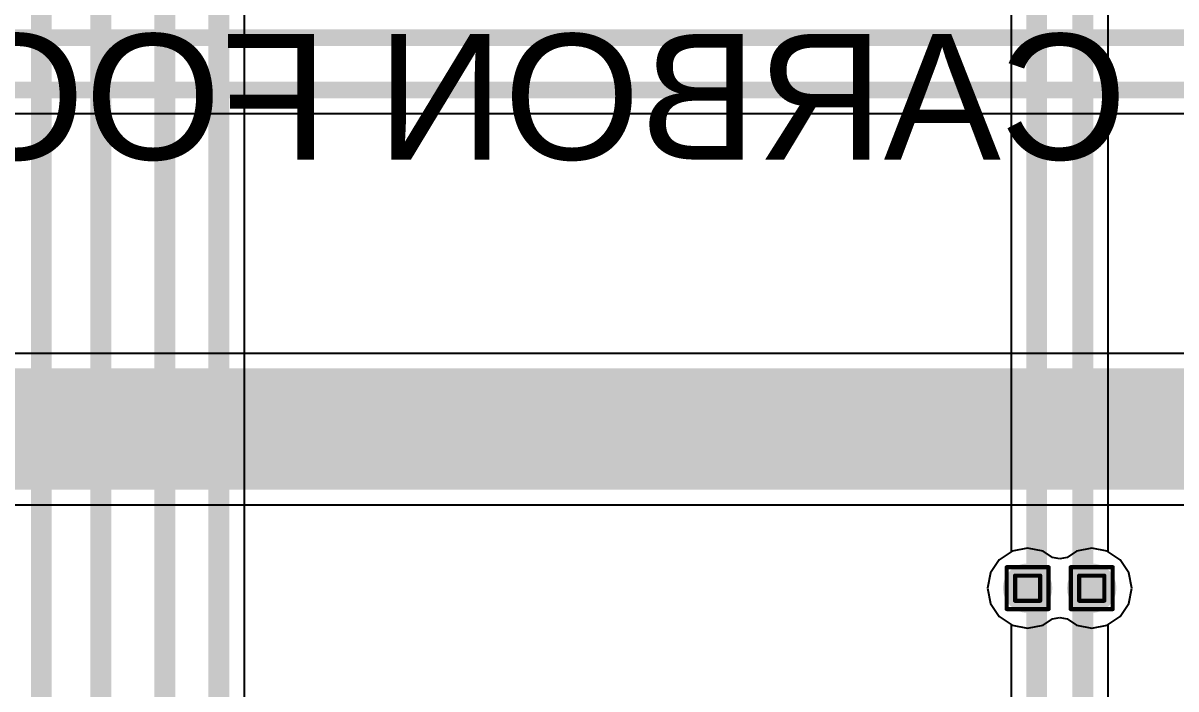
# Model space of a CAD drawing. Header units: inches. Extents: x -8 to 210, y -39 to 109.
# Drawn here: x 34.7 to 48.69, y 23.97 to 32.05 of the extents above; entities that cross this region are included whole.
import ezdxf

# ---------------------------------------------------------------- set-up
doc = ezdxf.new("R2010")
doc.units = ezdxf.units.IN
for name, color, linetype in [('Bottom Layer', 5, 'Continuous'), ('Bottom Overlay', 54, 'Continuous'), ('Drill Drawing', 1, 'Continuous'), ('Top Layer', 1, 'Continuous'), ('Via Holes', 16, 'Continuous')]:
    doc.layers.add(name, color=color, linetype=linetype)
doc.styles.add('Arial', font='', dxfattribs={"height": 0.2})
doc.styles.get('Arial').set_extended_font_data('Arial')

msp = doc.modelspace()

# ---------------------------------------------------------------- hatches: boundary and pattern name
at = {"layer": 'Bottom Layer'}
msp.add_hatch(color=5, dxfattribs=at).paths.add_polyline_path([(30.759, 26.391), (53.848, 26.391), (53.848, 27.864), (30.759, 27.864)])
h = msp.add_hatch(color=5, dxfattribs=at)
edge = h.paths.add_edge_path()
edge.add_arc((46.893, 25.197), 0.3, 0, 360)
h = msp.add_hatch(color=5, dxfattribs=at)
edge = h.paths.add_edge_path()
edge.add_arc((47.671, 25.197), 0.3, 0, 360)
at = {"layer": 'Top Layer'}
h = msp.add_hatch(color=1, dxfattribs=at)
edge = h.paths.add_edge_path()
edge.add_arc((46.893, 25.197), 0.3, 0, 360)
h = msp.add_hatch(color=1, dxfattribs=at)
edge = h.paths.add_edge_path()
edge.add_arc((47.671, 25.197), 0.3, 0, 360)
at = {"layer": 'Via Holes'}
h = msp.add_hatch(color=7, dxfattribs=at)
edge = h.paths.add_edge_path()
edge.add_arc((46.893, 25.197), 0.15, 0, 360)
h = msp.add_hatch(color=7, dxfattribs=at)
edge = h.paths.add_edge_path()
edge.add_arc((47.671, 25.197), 0.15, 0, 360)

# ---------------------------------------------------------------- linework, layer by layer
at = {"layer": 'Bottom Layer'}
for p, q in [((22.463, 30.957), (59.255, 30.957)), ((51.764, 28.045), (31.347, 28.045)), ((31.347, 26.209), (53.899, 26.209)), ((46.707, 25.647), (46.549, 25.541)), ((46.893, 25.684), (46.707, 25.647)), ((47.08, 25.647), (46.893, 25.684)), ((47.194, 25.571), (47.08, 25.647)), ((47.485, 25.647), (47.371, 25.571)), ((47.671, 25.684), (47.485, 25.647)), ((47.857, 25.647), (47.671, 25.684)), ((48.015, 25.541), (47.857, 25.647)), ((46.549, 25.541), (46.443, 25.383)), ((47.282, 25.551), (47.194, 25.571)), ((47.371, 25.571), (47.282, 25.551)), ((48.121, 25.383), (48.015, 25.541)), ((46.443, 25.383), (46.406, 25.197)), ((48.158, 25.197), (48.121, 25.383)), ((46.406, 25.197), (46.443, 25.01)), ((48.121, 25.01), (48.158, 25.197)), ((46.443, 25.01), (46.549, 24.852)), ((48.015, 24.852), (48.121, 25.01)), ((46.549, 24.852), (46.692, 24.757)), ((47.872, 24.757), (48.015, 24.852)), ((46.692, 24.757), (46.692, 20.508)), ((47.872, 20.868), (47.872, 24.757))]:
    msp.add_line(p, q, dxfattribs=at)
for points, const_width in [([(19.045, 31.877), (59.052, 31.877)], 0.203), ([(19.634, 31.242), (59.639, 31.242)], 0.203), ([(46.893, 25.197), (47.003, 25.087)], 0.254), ([(47.562, 25.087), (47.671, 25.197)], 0.254), ([(47.003, 20.508), (47.003, 25.087)], 0.254), ([(47.562, 20.739), (47.562, 25.087)], 0.254)]:
    msp.add_lwpolyline(points, dxfattribs=dict(at, const_width=const_width))
at = {"layer": 'Bottom Layer', "const_width": 0.127}
for points in [[(46.83, 25.197, 1), (46.957, 25.197, 1)], [(47.607, 25.197, 1), (47.734, 25.197, 1)], [(46.939, 25.087, 1), (47.066, 25.087, 1)], [(46.939, 25.087, 1), (47.066, 25.087, 1)], [(47.498, 25.087, 1), (47.625, 25.087, 1)], [(47.498, 25.087, 1), (47.625, 25.087, 1)]]:
    msp.add_lwpolyline(points, format="xyb", close=True, dxfattribs=at)
at = {"layer": 'Drill Drawing', "const_width": 0.0508}
for points in [[(46.639, 25.451), (47.147, 25.451)], [(46.639, 24.943), (46.639, 25.451)], [(47.147, 24.943), (47.147, 25.451)], [(47.417, 25.451), (47.925, 25.451)], [(47.417, 24.943), (47.417, 25.451)], [(47.925, 24.943), (47.925, 25.451)], [(46.741, 25.349), (47.046, 25.349)], [(46.741, 25.044), (46.741, 25.349)], [(47.046, 25.044), (47.046, 25.349)], [(47.519, 25.349), (47.823, 25.349)], [(47.519, 25.044), (47.519, 25.349)], [(47.823, 25.044), (47.823, 25.349)], [(46.741, 25.044), (47.046, 25.044)], [(47.519, 25.044), (47.823, 25.044)], [(46.639, 24.943), (47.147, 24.943)], [(47.417, 24.943), (47.925, 24.943)]]:
    msp.add_lwpolyline(points, dxfattribs=at)
at = {"layer": 'Drill Drawing', "const_width": 0.0254}
for points in [[(46.627, 25.451, 1), (46.652, 25.451, 1)], [(46.627, 25.451, 1), (46.652, 25.451, 1)], [(47.135, 25.451, 1), (47.16, 25.451, 1)], [(47.135, 25.451, 1), (47.16, 25.451, 1)], [(47.404, 25.451, 1), (47.43, 25.451, 1)], [(47.404, 25.451, 1), (47.43, 25.451, 1)], [(47.912, 25.451, 1), (47.938, 25.451, 1)], [(47.912, 25.451, 1), (47.938, 25.451, 1)], [(46.728, 25.349, 1), (46.754, 25.349, 1)], [(46.728, 25.349, 1), (46.754, 25.349, 1)], [(47.033, 25.349, 1), (47.058, 25.349, 1)], [(47.033, 25.349, 1), (47.058, 25.349, 1)], [(47.506, 25.349, 1), (47.531, 25.349, 1)], [(47.506, 25.349, 1), (47.531, 25.349, 1)], [(47.811, 25.349, 1), (47.836, 25.349, 1)], [(47.811, 25.349, 1), (47.836, 25.349, 1)], [(46.728, 25.044, 1), (46.754, 25.044, 1)], [(46.728, 25.044, 1), (46.754, 25.044, 1)], [(47.033, 25.044, 1), (47.058, 25.044, 1)], [(47.033, 25.044, 1), (47.058, 25.044, 1)], [(47.506, 25.044, 1), (47.531, 25.044, 1)], [(47.506, 25.044, 1), (47.531, 25.044, 1)], [(47.811, 25.044, 1), (47.836, 25.044, 1)], [(47.811, 25.044, 1), (47.836, 25.044, 1)], [(46.627, 24.943, 1), (46.652, 24.943, 1)], [(46.627, 24.943, 1), (46.652, 24.943, 1)], [(47.135, 24.943, 1), (47.16, 24.943, 1)], [(47.135, 24.943, 1), (47.16, 24.943, 1)], [(47.404, 24.943, 1), (47.43, 24.943, 1)], [(47.404, 24.943, 1), (47.43, 24.943, 1)], [(47.912, 24.943, 1), (47.938, 24.943, 1)], [(47.912, 24.943, 1), (47.938, 24.943, 1)]]:
    msp.add_lwpolyline(points, format="xyb", close=True, dxfattribs=at)
at = {"layer": 'Top Layer'}
for p, q in [((37.39, 17.12), (37.39, 40.303)), ((46.692, 40.124), (46.692, 25.637)), ((47.872, 25.637), (47.872, 40.124)), ((46.692, 25.637), (46.549, 25.541)), ((48.015, 25.541), (47.872, 25.637)), ((46.549, 25.541), (46.443, 25.383)), ((48.121, 25.383), (48.015, 25.541)), ((46.443, 25.383), (46.406, 25.197)), ((48.158, 25.197), (48.121, 25.383)), ((46.406, 25.197), (46.443, 25.01)), ((48.121, 25.01), (48.158, 25.197)), ((46.443, 25.01), (46.549, 24.852)), ((48.015, 24.852), (48.121, 25.01)), ((46.549, 24.852), (46.707, 24.747)), ((47.08, 24.747), (47.194, 24.823)), ((47.194, 24.823), (47.282, 24.842)), ((47.282, 24.842), (47.371, 24.823)), ((47.371, 24.823), (47.485, 24.747)), ((47.857, 24.747), (48.015, 24.852)), ((46.707, 24.747), (46.893, 24.71)), ((46.893, 24.71), (47.08, 24.747)), ((47.485, 24.747), (47.671, 24.71)), ((47.671, 24.71), (47.857, 24.747))]:
    msp.add_line(p, q, dxfattribs=at)
at = {"layer": 'Top Layer', "const_width": 0.254}
for points in [[(35.646, 13.854), (35.646, 41.326)], [(36.424, 13.945), (36.424, 41.377)], [(34.925, 13.233), (34.925, 40.82)], [(47.003, 25.306), (47.003, 40.673)], [(47.562, 25.306), (47.562, 40.673)], [(37.079, 16.753), (37.079, 40.432)], [(46.893, 25.197), (47.003, 25.306)], [(47.562, 25.306), (47.671, 25.197)]]:
    msp.add_lwpolyline(points, dxfattribs=at)
at = {"layer": 'Top Layer', "const_width": 0.127}
for points in [[(46.83, 25.197, 1), (46.957, 25.197, 1)], [(46.939, 25.306, 1), (47.066, 25.306, 1)], [(46.939, 25.306, 1), (47.066, 25.306, 1)], [(47.498, 25.306, 1), (47.625, 25.306, 1)], [(47.498, 25.306, 1), (47.625, 25.306, 1)], [(47.607, 25.197, 1), (47.734, 25.197, 1)]]:
    msp.add_lwpolyline(points, format="xyb", close=True, dxfattribs=at)

# ---------------------------------------------------------------- texts
at = {"layer": 'Bottom Overlay', "style": 'Arial', "text_generation_flag": 2}
msp.add_text('ZERO CARBON FOOTPRINT', height=1.524, rotation=360, dxfattribs=at).set_placement((54.61, 30.398))

doc.saveas('drawing.dxf')
